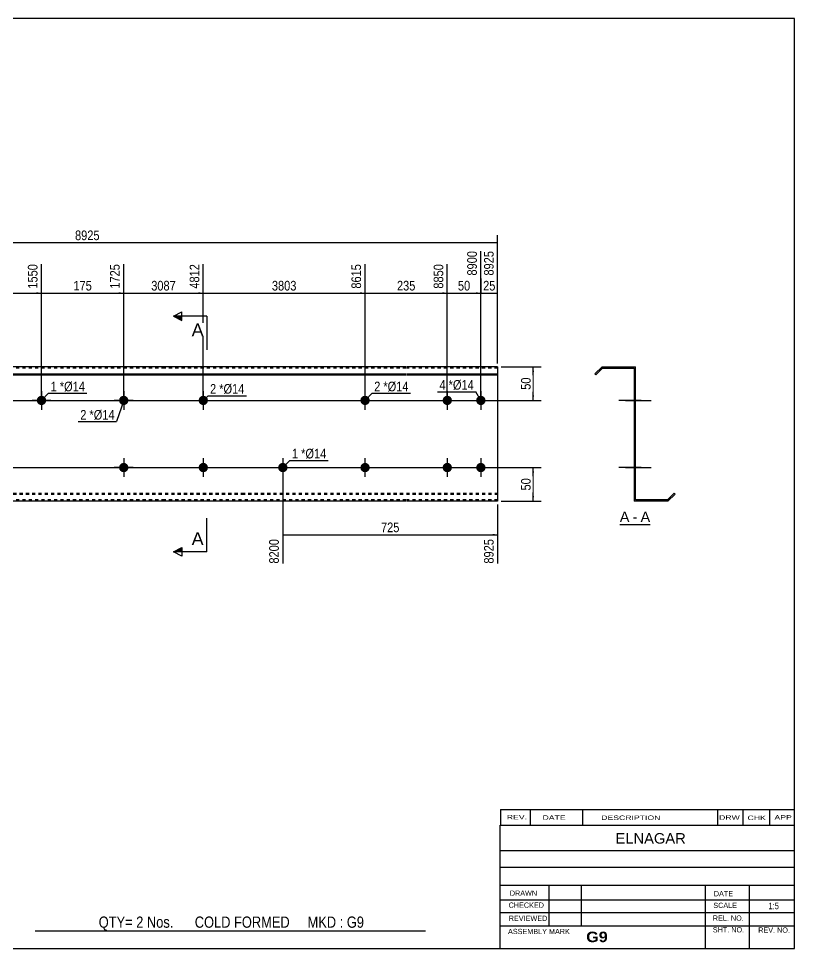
# Model space of a CAD drawing. Header units: millimetres. Extents: x -70 to 333, y -153 to 124.
# Drawn here: x 101.7 to 332.8, y -153.2 to 123.8 of the extents above; entities that cross this region are included whole.
import ezdxf

# ---------------------------------------------------------------- set-up
doc = ezdxf.new("R2010")
doc.units = ezdxf.units.MM
doc.linetypes.add('DXK_LINE_DOT1', pattern=[1.8814, 0.9407, -0.9407])
doc.styles.add('Arial', font='ARIAL.TTF', dxfattribs={"height": 0.2})
doc.styles.add('Arial Bold', font='ARIALBD.TTF', dxfattribs={"height": 0.2})
doc.styles.add('Arial Narrow', font='ARIALN.TTF', dxfattribs={"height": 0.2})

# ---------------------------------------------------------------- blocks, each defined once
blk = doc.blocks.new('Unknown-629087753-1667')
at = {"color": 5, "linetype": 'Continuous'}
for p, q in [((332.8, 123.75), (-67.2, 123.75)), ((-67.2, 123.75), (-67.2, -153.25)), ((332.8, -153.25), (332.8, 123.75)), ((-67.2, -153.25), (332.8, -153.25))]:
    blk.add_line(p, q, dxfattribs=at)
at = {"color": 174, "linetype": 'Continuous', "style": 'Arial'}
blk.add_text('Tekla structures', height=1.9102, rotation=90, dxfattribs=at).set_placement((-67.7, -152.75))
blk = doc.blocks.new('Unknown-629087753-12 - 1233')
at = {"color": 7, "linetype": 'Continuous'}
blk.add_line((280.81, -26.95), (289.84, -26.95), dxfattribs=at)
at = {"color": 0, "linetype": 'Continuous'}
blk.add_wipeout([(283.65, -26.2), (283.65, -23), (280.81, -23), (280.81, -26.2)], dxfattribs=at)
blk.add_wipeout([(286.03, -26.2), (286.03, -23), (284.61, -23), (284.61, -26.2)], dxfattribs=at)
at = {"color": 96, "linetype": 'Continuous', "style": 'Arial'}
blk.add_text('A', height=3.06, dxfattribs=at).set_placement((280.81, -26.2))
at = {"color": 0, "linetype": 'Continuous'}
blk.add_wipeout([(289.84, -26.2), (289.84, -23), (286.99, -23), (286.99, -26.2)], dxfattribs=at)
at = {"color": 96, "linetype": 'Continuous', "style": 'Arial'}
for s, p in [('-', (284.61, -26.2)), ('A', (286.99, -26.2))]:
    blk.add_text(s, height=3.06, dxfattribs=at).set_placement(p)
blk = doc.blocks.new('Bolt-629087753-1223 - 1203')
at = {"linetype": 'Continuous'}
blk.add_hatch(color=3, dxfattribs=at).paths.add_polyline_path([(109.96, 10, -1), (107.16, 10, -1)])
at = {"color": 3, "linetype": 'Continuous'}
for p, q in [((108.56, 12.8), (108.56, 7.2)), ((111.36, 10), (105.76, 10))]:
    blk.add_line(p, q, dxfattribs=at)
blk = doc.blocks.new('Part-629087753-1218 - 1203')
at = {"color": 2, "linetype": 'Continuous'}
for p, q in [((0, 20), (0, -20)), ((17.19, 20), (0, 20)), ((41.68, 20), (17.29, 20)), ((61.78, 20), (41.78, 20)), ((96.27, 20), (61.88, 20)), ((120.76, 20), (96.37, 20)), ((145.25, 20), (120.86, 20)), ((168.15, 20), (145.35, 20)), ((192.63, 20), (168.25, 20)), ((217.12, 20), (192.73, 20)), ((244.42, 20), (217.22, 20)), ((244.42, 20), (244.42, -20)), ((0, 17.88), (17.19, 17.88)), ((0, 17.6), (17.19, 17.6)), ((17.29, 17.88), (41.68, 17.88)), ((17.29, 17.6), (41.68, 17.6)), ((41.78, 17.88), (61.78, 17.88)), ((41.78, 17.6), (61.78, 17.6)), ((61.88, 17.88), (96.27, 17.88)), ((61.88, 17.6), (96.27, 17.6)), ((96.37, 17.88), (120.76, 17.88)), ((96.37, 17.6), (120.76, 17.6)), ((120.86, 17.88), (145.25, 17.88)), ((120.86, 17.6), (145.25, 17.6)), ((145.35, 17.88), (168.15, 17.88)), ((145.35, 17.6), (168.15, 17.6)), ((168.25, 17.88), (192.63, 17.88)), ((168.25, 17.6), (192.63, 17.6)), ((192.73, 17.88), (217.12, 17.88)), ((192.73, 17.6), (217.12, 17.6)), ((217.22, 17.88), (244.42, 17.88)), ((217.22, 17.6), (244.42, 17.6)), ((17.19, -20), (0, -20)), ((41.68, -20), (17.29, -20)), ((61.78, -20), (41.78, -20)), ((96.27, -20), (61.88, -20)), ((120.76, -20), (96.37, -20)), ((145.25, -20), (120.86, -20)), ((168.15, -20), (145.35, -20)), ((192.63, -20), (168.25, -20)), ((217.12, -20), (192.73, -20)), ((244.42, -20), (217.22, -20))]:
    blk.add_line(p, q, dxfattribs=at)
at = {"color": 7, "linetype": 'DXK_LINE_DOT1'}
for p, q in [((17.19, 19.6), (0, 19.6)), ((41.68, 19.6), (17.29, 19.6)), ((61.78, 19.6), (41.78, 19.6)), ((96.27, 19.6), (61.88, 19.6)), ((120.76, 19.6), (96.37, 19.6)), ((145.25, 19.6), (120.86, 19.6)), ((168.15, 19.6), (145.35, 19.6)), ((192.63, 19.6), (168.25, 19.6)), ((217.12, 19.6), (192.73, 19.6)), ((244.42, 19.6), (217.22, 19.6)), ((0, -17.6), (17.19, -17.6)), ((0, -17.88), (17.19, -17.88)), ((17.29, -17.6), (41.68, -17.6)), ((17.29, -17.88), (41.68, -17.88)), ((41.78, -17.6), (61.78, -17.6)), ((41.78, -17.88), (61.78, -17.88)), ((61.88, -17.6), (96.27, -17.6)), ((61.88, -17.88), (96.27, -17.88)), ((96.37, -17.6), (120.76, -17.6)), ((96.37, -17.88), (120.76, -17.88)), ((120.86, -17.6), (145.25, -17.6)), ((120.86, -17.88), (145.25, -17.88)), ((145.35, -17.6), (168.15, -17.6)), ((145.35, -17.88), (168.15, -17.88)), ((168.25, -17.6), (192.63, -17.6)), ((168.25, -17.88), (192.63, -17.88)), ((192.73, -17.6), (217.12, -17.6)), ((192.73, -17.88), (217.12, -17.88)), ((217.22, -17.6), (244.42, -17.6)), ((217.22, -17.88), (244.42, -17.88)), ((17.19, -19.6), (0, -19.6)), ((41.68, -19.6), (17.29, -19.6)), ((61.78, -19.6), (41.78, -19.6)), ((96.27, -19.6), (61.88, -19.6)), ((120.76, -19.6), (96.37, -19.6)), ((145.25, -19.6), (120.86, -19.6)), ((168.15, -19.6), (145.35, -19.6)), ((192.63, -19.6), (168.25, -19.6)), ((217.12, -19.6), (192.73, -19.6)), ((244.42, -19.6), (217.22, -19.6))]:
    blk.add_line(p, q, dxfattribs=at)
blk = doc.blocks.new('Bolt-629087753-1220 - 1203')
at = {"linetype": 'Continuous'}
for points in [[(134.45, 10, -1), (131.65, 10, -1)], [(134.45, -10, -1), (131.65, -10, -1)]]:
    blk.add_hatch(color=3, dxfattribs=at).paths.add_polyline_path(points)
at = {"color": 3, "linetype": 'Continuous'}
for p, q in [((133.05, 12.8), (133.05, 7.2)), ((135.85, 10), (130.25, 10)), ((133.05, -7.2), (133.05, -12.8)), ((135.85, -10), (130.25, -10))]:
    blk.add_line(p, q, dxfattribs=at)
blk = doc.blocks.new('Bolt-629087753-1225 - 1203')
at = {"linetype": 'Continuous'}
for points in [[(158.15, 10, -1), (155.35, 10, -1)], [(158.15, -10, -1), (155.35, -10, -1)]]:
    blk.add_hatch(color=3, dxfattribs=at).paths.add_polyline_path(points)
at = {"color": 3, "linetype": 'Continuous'}
for p, q in [((156.75, 12.8), (156.75, 7.2)), ((153.95, 10), (159.55, 10)), ((156.75, -7.2), (156.75, -12.8)), ((153.95, -10), (159.55, -10))]:
    blk.add_line(p, q, dxfattribs=at)
blk = doc.blocks.new('Bolt-629087753-1226 - 1203')
at = {"linetype": 'Continuous'}
for points in [[(230.82, 10, -1), (228.02, 10, -1)], [(240.82, 10, -1), (238.02, 10, -1)], [(230.82, -10, -1), (228.02, -10, -1)], [(240.82, -10, -1), (238.02, -10, -1)]]:
    blk.add_hatch(color=3, dxfattribs=at).paths.add_polyline_path(points)
at = {"color": 3, "linetype": 'Continuous'}
for p, q in [((229.42, 12.8), (229.42, 7.2)), ((239.42, 12.8), (239.42, 7.2)), ((226.62, 10), (232.22, 10)), ((236.62, 10), (242.22, 10)), ((229.42, -7.2), (229.42, -12.8)), ((239.42, -7.2), (239.42, -12.8)), ((226.62, -10), (232.22, -10)), ((236.62, -10), (242.22, -10))]:
    blk.add_line(p, q, dxfattribs=at)
blk = doc.blocks.new('Bolt-629087753-1227 - 1203')
at = {"linetype": 'Continuous'}
blk.add_hatch(color=3, dxfattribs=at).paths.add_polyline_path([(181.84, -10, -1), (179.04, -10, -1)])
at = {"color": 3, "linetype": 'Continuous'}
for p, q in [((180.44, -7.2), (180.44, -12.8)), ((177.64, -10), (183.24, -10))]:
    blk.add_line(p, q, dxfattribs=at)
blk = doc.blocks.new('Bolt-629087753-1228 - 1203')
at = {"linetype": 'Continuous'}
for points in [[(203.53, 10, -1), (206.33, 10, -1)], [(203.53, -10, -1), (206.33, -10, -1)]]:
    blk.add_hatch(color=3, dxfattribs=at).paths.add_polyline_path(points)
at = {"color": 3, "linetype": 'Continuous'}
for p, q in [((204.93, 7.2), (204.93, 12.8)), ((202.13, 10), (207.73, 10)), ((204.93, -12.8), (204.93, -7.2)), ((202.13, -10), (207.73, -10))]:
    blk.add_line(p, q, dxfattribs=at)
blk = doc.blocks.new('Bolt-629087753-1240 - 1233')
at = {"linetype": 'Continuous'}
blk.add_hatch(color=3, dxfattribs=at).paths.add_polyline_path([(285.52, 8.6), (285.52, 11.4), (285.12, 11.4), (285.12, 8.6)])
at = {"color": 3, "linetype": 'Continuous'}
for p, q in [((285.52, 11.4), (285.12, 11.4)), ((287.12, 10), (280.52, 10)), ((285.52, 8.6), (285.12, 8.6))]:
    blk.add_line(p, q, dxfattribs=at)
blk = doc.blocks.new('Part-629087753-1235 - 1233')
at = {"color": 2, "linetype": 'Continuous'}
for p, q in [((275.52, 20), (273.4, 17.88)), ((273.68, 17.6), (275.69, 19.6)), ((275.52, 20), (285.52, 20)), ((275.69, 19.6), (285.12, 19.6)), ((285.12, 19.6), (285.12, -20)), ((285.52, -19.6), (285.52, 20)), ((273.4, 17.88), (273.68, 17.6)), ((296.96, -17.6), (294.96, -19.6)), ((295.12, -20), (297.24, -17.88)), ((297.24, -17.88), (296.96, -17.6)), ((295.12, -20), (285.12, -20)), ((294.96, -19.6), (285.52, -19.6))]:
    blk.add_line(p, q, dxfattribs=at)
blk = doc.blocks.new('Bolt-629087753-1236 - 1233')
at = {"linetype": 'Continuous'}
for points in [[(285.52, 8.6), (285.52, 11.4), (285.12, 11.4), (285.12, 8.6)], [(285.52, -11.4), (285.52, -8.6), (285.12, -8.6), (285.12, -11.4)]]:
    blk.add_hatch(color=3, dxfattribs=at).paths.add_polyline_path(points)
at = {"color": 3, "linetype": 'Continuous'}
for p, q in [((285.52, 11.4), (285.12, 11.4)), ((287.12, 10), (280.52, 10)), ((285.52, 8.6), (285.12, 8.6)), ((287.12, -10), (280.52, -10)), ((285.52, -8.6), (285.12, -8.6)), ((285.52, -11.4), (285.12, -11.4))]:
    blk.add_line(p, q, dxfattribs=at)
blk = doc.blocks.new('Bolt-629087753-1237 - 1233')
at = {"linetype": 'Continuous'}
for points in [[(285.52, 8.6), (285.52, 11.4), (285.12, 11.4), (285.12, 8.6)], [(285.52, -11.4), (285.52, -8.6), (285.12, -8.6), (285.12, -11.4)]]:
    blk.add_hatch(color=3, dxfattribs=at).paths.add_polyline_path(points)
at = {"color": 3, "linetype": 'Continuous'}
for p, q in [((285.52, 11.4), (285.12, 11.4)), ((287.12, 10), (280.52, 10)), ((285.52, 8.6), (285.12, 8.6)), ((287.12, -10), (280.52, -10)), ((285.52, -8.6), (285.12, -8.6)), ((285.52, -11.4), (285.12, -11.4))]:
    blk.add_line(p, q, dxfattribs=at)
blk = doc.blocks.new('Bolt-629087753-1238 - 1233')
at = {"linetype": 'Continuous'}
for points in [[(285.52, 8.6), (285.52, 11.4), (285.12, 11.4), (285.12, 8.6)], [(285.52, 8.6), (285.52, 11.4), (285.12, 11.4), (285.12, 8.6)], [(285.52, -11.4), (285.52, -8.6), (285.12, -8.6), (285.12, -11.4)], [(285.52, -11.4), (285.52, -8.6), (285.12, -8.6), (285.12, -11.4)]]:
    blk.add_hatch(color=3, dxfattribs=at).paths.add_polyline_path(points)
at = {"color": 3, "linetype": 'Continuous'}
for p, q in [((285.12, 11.4), (285.52, 11.4)), ((285.12, 11.4), (285.52, 11.4)), ((282.52, 10), (290.12, 10)), ((282.52, 10), (290.12, 10)), ((285.12, 8.6), (285.52, 8.6)), ((285.12, 8.6), (285.52, 8.6)), ((282.52, -10), (290.12, -10)), ((282.52, -10), (290.12, -10)), ((285.12, -8.6), (285.52, -8.6)), ((285.12, -8.6), (285.52, -8.6)), ((285.12, -11.4), (285.52, -11.4)), ((285.12, -11.4), (285.52, -11.4))]:
    blk.add_line(p, q, dxfattribs=at)
blk = doc.blocks.new('Bolt-629087753-1239 - 1233')
at = {"linetype": 'Continuous'}
blk.add_hatch(color=3, dxfattribs=at).paths.add_polyline_path([(285.52, -11.4), (285.52, -8.6), (285.12, -8.6), (285.12, -11.4)])
at = {"color": 3, "linetype": 'Continuous'}
for p, q in [((283.27, -10), (289.87, -10)), ((285.12, -8.6), (285.52, -8.6)), ((285.12, -11.4), (285.52, -11.4))]:
    blk.add_line(p, q, dxfattribs=at)
blk = doc.blocks.new('Bolt-629087753-1241 - 1233')
at = {"linetype": 'Continuous'}
blk.add_hatch(color=3, dxfattribs=at).paths.add_polyline_path([(285.52, 8.6), (285.52, 11.4), (285.12, 11.4), (285.12, 8.6)])
at = {"color": 3, "linetype": 'Continuous'}
for p, q in [((285.52, 11.4), (285.12, 11.4)), ((287.12, 10), (280.52, 10)), ((285.52, 8.6), (285.12, 8.6))]:
    blk.add_line(p, q, dxfattribs=at)
blk = doc.blocks.new('Bolt-629087753-1242 - 1233')
at = {"linetype": 'Continuous'}
for points in [[(285.52, 8.6), (285.52, 11.4), (285.12, 11.4), (285.12, 8.6)], [(285.52, -11.4), (285.52, -8.6), (285.12, -8.6), (285.12, -11.4)]]:
    blk.add_hatch(color=3, dxfattribs=at).paths.add_polyline_path(points)
at = {"color": 3, "linetype": 'Continuous'}
for p, q in [((285.12, 11.4), (285.52, 11.4)), ((285.12, 10), (289.52, 10)), ((285.12, 8.6), (285.52, 8.6)), ((285.12, -8.6), (285.52, -8.6)), ((285.12, -10), (289.52, -10)), ((285.12, -11.4), (285.52, -11.4))]:
    blk.add_line(p, q, dxfattribs=at)
blk = doc.blocks.new('Bolt-629087753-1243 - 1233')
at = {"linetype": 'Continuous'}
for points in [[(285.52, 8.6), (285.52, 11.4), (285.12, 11.4), (285.12, 8.6)], [(285.52, 8.6), (285.52, 11.4), (285.12, 11.4), (285.12, 8.6)], [(285.52, -11.4), (285.52, -8.6), (285.12, -8.6), (285.12, -11.4)], [(285.52, -11.4), (285.52, -8.6), (285.12, -8.6), (285.12, -11.4)]]:
    blk.add_hatch(color=3, dxfattribs=at).paths.add_polyline_path(points)
at = {"color": 3, "linetype": 'Continuous'}
for p, q in [((285.12, 11.4), (285.52, 11.4)), ((285.12, 11.4), (285.52, 11.4)), ((282.52, 10), (290.12, 10)), ((282.52, 10), (290.12, 10)), ((285.12, 8.6), (285.52, 8.6)), ((285.12, 8.6), (285.52, 8.6)), ((282.52, -10), (290.12, -10)), ((282.52, -10), (290.12, -10)), ((285.12, -8.6), (285.52, -8.6)), ((285.12, -8.6), (285.52, -8.6)), ((285.12, -11.4), (285.52, -11.4)), ((285.12, -11.4), (285.52, -11.4))]:
    blk.add_line(p, q, dxfattribs=at)
blk = doc.blocks.new('Bolt-629087753-1244 - 1233')
at = {"linetype": 'Continuous'}
blk.add_hatch(color=3, dxfattribs=at).paths.add_polyline_path([(285.52, -11.4), (285.52, -8.6), (285.12, -8.6), (285.12, -11.4)])
at = {"color": 3, "linetype": 'Continuous'}
for p, q in [((283.22, -10), (289.82, -10)), ((285.12, -8.6), (285.52, -8.6)), ((285.12, -11.4), (285.52, -11.4))]:
    blk.add_line(p, q, dxfattribs=at)
blk = doc.blocks.new('Bolt-629087753-1245 - 1233')
at = {"linetype": 'Continuous'}
for points in [[(285.12, 11.4), (285.12, 8.6), (285.52, 8.6), (285.52, 11.4)], [(285.12, -8.6), (285.12, -11.4), (285.52, -11.4), (285.52, -8.6)]]:
    blk.add_hatch(color=3, dxfattribs=at).paths.add_polyline_path(points)
at = {"color": 3, "linetype": 'Continuous'}
for p, q in [((285.52, 11.4), (285.12, 11.4)), ((287.12, 10), (280.52, 10)), ((285.52, 8.6), (285.12, 8.6)), ((287.12, -10), (280.52, -10)), ((285.52, -8.6), (285.12, -8.6)), ((285.52, -11.4), (285.12, -11.4))]:
    blk.add_line(p, q, dxfattribs=at)
blk = doc.blocks.new('StraightDimension-629087753-1259 - 1203')
at = {"linetype": 'Continuous'}
blk.add_hatch(color=7, dxfattribs=at).paths.add_polyline_path([(242.92, 42.25), (244.42, 42), (242.92, 41.75)])
at = {"color": 7, "linetype": 'Continuous'}
for p, q in [((239.42, 11), (239.42, 54.51)), ((244.42, 21), (244.42, 54.51)), ((239.42, 42), (244.42, 42))]:
    blk.add_line(p, q, dxfattribs=at)
at = {"color": 0}
blk.add_wipeout([(244.34, 42.15), (244.34, 46.35), (239.49, 46.35), (239.49, 42.15)], dxfattribs=at)
at = {"color": 0, "linetype": 'Continuous'}
blk.add_wipeout([(243.82, 55.11), (239.62, 55.11), (239.62, 46.6), (243.82, 46.6)], dxfattribs=at)
at = {"color": 3, "linetype": 'Continuous', "style": 'Arial Narrow'}
blk.add_text('8925', height=2.863, rotation=90.0002, dxfattribs=at).set_placement((243.22, 47.2))
at = {"color": 3, "style": 'Arial Narrow'}
blk.add_text('25', height=2.863, dxfattribs=at).set_placement((240.09, 42.75))
blk = doc.blocks.new('StraightDimension-629087753-1323 - 1203')
at = {"linetype": 'Continuous'}
for points in [[(254.75, -11.5), (255, -10), (255.25, -11.5)], [(255.25, -18.5), (255, -20), (254.75, -18.5)]]:
    blk.add_hatch(color=7, dxfattribs=at).paths.add_polyline_path(points)
at = {"color": 7, "linetype": 'Continuous'}
for p, q in [((30.49, -10), (257.4, -10)), ((255, -20), (255, -10)), ((245.42, -20), (257.4, -20))]:
    blk.add_line(p, q, dxfattribs=at)
at = {"color": 0}
blk.add_wipeout([(254.85, -12.57), (250.65, -12.57), (250.65, -17.43), (254.85, -17.43)], dxfattribs=at)
at = {"color": 3, "style": 'Arial Narrow'}
blk.add_text('50', height=2.863, rotation=90.0002, dxfattribs=at).set_placement((254.25, -16.83))
blk = doc.blocks.new('StraightDimension-629087753-1260 - 1203')
at = {"linetype": 'Continuous'}
blk.add_hatch(color=7, dxfattribs=at).paths.add_polyline_path([(237.92, 42.25), (239.42, 42), (237.92, 41.75)])
at = {"color": 7, "linetype": 'Continuous'}
for p, q in [((239.42, 11), (239.42, 54.51)), ((229.42, 11), (229.42, 50.61)), ((229.42, 42), (239.42, 42))]:
    blk.add_line(p, q, dxfattribs=at)
at = {"color": 0}
blk.add_wipeout([(236.84, 42.15), (236.84, 46.35), (231.99, 46.35), (231.99, 42.15)], dxfattribs=at)
at = {"color": 0, "linetype": 'Continuous'}
blk.add_wipeout([(238.82, 55.11), (234.62, 55.11), (234.62, 46.6), (238.82, 46.6)], dxfattribs=at)
at = {"color": 3, "linetype": 'Continuous', "style": 'Arial Narrow'}
blk.add_text('8900', height=2.863, rotation=90.0002, dxfattribs=at).set_placement((238.22, 47.2))
at = {"color": 3, "style": 'Arial Narrow'}
blk.add_text('50', height=2.863, dxfattribs=at).set_placement((232.59, 42.75))
blk = doc.blocks.new('StraightDimension-629087753-1261 - 1203')
at = {"linetype": 'Continuous'}
blk.add_hatch(color=7, dxfattribs=at).paths.add_polyline_path([(227.92, 42.25), (229.42, 42), (227.92, 41.75)])
at = {"color": 7, "linetype": 'Continuous'}
for p, q in [((204.93, 11), (204.93, 50.61)), ((229.42, 11), (229.42, 50.61)), ((204.93, 42), (229.42, 42))]:
    blk.add_line(p, q, dxfattribs=at)
at = {"color": 0, "linetype": 'Continuous'}
blk.add_wipeout([(228.82, 51.21), (224.62, 51.21), (224.62, 42.7), (228.82, 42.7)], dxfattribs=at)
at = {"color": 0}
blk.add_wipeout([(220.51, 42.15), (220.51, 46.35), (213.83, 46.35), (213.83, 42.15)], dxfattribs=at)
at = {"color": 3, "linetype": 'Continuous', "style": 'Arial Narrow'}
blk.add_text('8850', height=2.863, rotation=90.0002, dxfattribs=at).set_placement((228.22, 43.3))
at = {"color": 3, "style": 'Arial Narrow'}
blk.add_text('235', height=2.863, dxfattribs=at).set_placement((214.43, 42.75))
blk = doc.blocks.new('StraightDimension-629087753-1262 - 1203')
at = {"linetype": 'Continuous'}
blk.add_hatch(color=7, dxfattribs=at).paths.add_polyline_path([(203.43, 42.25), (204.93, 42), (203.43, 41.75)])
at = {"color": 7, "linetype": 'Continuous'}
for p, q in [((156.75, 11), (156.75, 50.61)), ((204.93, 11), (204.93, 50.61)), ((156.75, 42), (204.93, 42))]:
    blk.add_line(p, q, dxfattribs=at)
at = {"color": 0, "linetype": 'Continuous'}
blk.add_wipeout([(204.33, 51.21), (200.13, 51.21), (200.13, 42.7), (204.33, 42.7)], dxfattribs=at)
at = {"color": 0}
blk.add_wipeout([(185.09, 42.15), (185.09, 46.35), (176.58, 46.35), (176.58, 42.15)], dxfattribs=at)
at = {"color": 3, "linetype": 'Continuous', "style": 'Arial Narrow'}
blk.add_text('8615', height=2.863, rotation=90.0002, dxfattribs=at).set_placement((203.73, 43.3))
at = {"color": 3, "style": 'Arial Narrow'}
blk.add_text('3803', height=2.863, dxfattribs=at).set_placement((177.18, 42.75))
blk = doc.blocks.new('StraightDimension-629087753-1263 - 1203')
at = {"linetype": 'Continuous'}
blk.add_hatch(color=7, dxfattribs=at).paths.add_polyline_path([(155.25, 42.25), (156.75, 42), (155.25, 41.75)])
at = {"color": 7, "linetype": 'Continuous'}
for p, q in [((133.05, 11), (133.05, 50.61)), ((156.75, 11), (156.75, 50.61)), ((133.05, 42), (156.75, 42))]:
    blk.add_line(p, q, dxfattribs=at)
at = {"color": 0, "linetype": 'Continuous'}
blk.add_wipeout([(156.15, 51.21), (151.95, 51.21), (151.95, 42.7), (156.15, 42.7)], dxfattribs=at)
at = {"color": 0}
blk.add_wipeout([(149.15, 42.15), (149.15, 46.35), (140.64, 46.35), (140.64, 42.15)], dxfattribs=at)
at = {"color": 3, "linetype": 'Continuous', "style": 'Arial Narrow'}
blk.add_text('4812', height=2.863, rotation=90.0002, dxfattribs=at).set_placement((155.55, 43.3))
at = {"color": 3, "style": 'Arial Narrow'}
blk.add_text('3087', height=2.863, dxfattribs=at).set_placement((141.24, 42.75))
blk = doc.blocks.new('StraightDimension-629087753-1264 - 1203')
at = {"linetype": 'Continuous'}
blk.add_hatch(color=7, dxfattribs=at).paths.add_polyline_path([(131.55, 42.25), (133.05, 42), (131.55, 41.75)])
at = {"color": 7, "linetype": 'Continuous'}
for p, q in [((108.56, 11), (108.56, 50.61)), ((133.05, 11), (133.05, 50.61)), ((108.56, 42), (133.05, 42))]:
    blk.add_line(p, q, dxfattribs=at)
at = {"color": 0, "linetype": 'Continuous'}
blk.add_wipeout([(132.45, 51.21), (128.25, 51.21), (128.25, 42.7), (132.45, 42.7)], dxfattribs=at)
at = {"color": 0}
blk.add_wipeout([(124.15, 42.15), (124.15, 46.35), (117.47, 46.35), (117.47, 42.15)], dxfattribs=at)
at = {"color": 3, "linetype": 'Continuous', "style": 'Arial Narrow'}
blk.add_text('1725', height=2.863, rotation=90.0002, dxfattribs=at).set_placement((131.85, 43.3))
at = {"color": 3, "style": 'Arial Narrow'}
blk.add_text('175', height=2.863, dxfattribs=at).set_placement((118.07, 42.75))
blk = doc.blocks.new('StraightDimension-629087753-1265 - 1203')
at = {"linetype": 'Continuous'}
blk.add_hatch(color=7, dxfattribs=at).paths.add_polyline_path([(107.06, 42.25), (108.56, 42), (107.06, 41.75)])
at = {"color": 7, "linetype": 'Continuous'}
for p, q in [((84.08, 11), (84.08, 52.68)), ((108.56, 11), (108.56, 50.61)), ((84.08, 42), (108.56, 42))]:
    blk.add_line(p, q, dxfattribs=at)
at = {"color": 0, "linetype": 'Continuous'}
blk.add_wipeout([(107.96, 51.21), (103.76, 51.21), (103.76, 42.7), (107.96, 42.7)], dxfattribs=at)
at = {"color": 0}
blk.add_wipeout([(99.66, 42.15), (99.66, 46.35), (92.98, 46.35), (92.98, 42.15)], dxfattribs=at)
at = {"color": 3, "linetype": 'Continuous', "style": 'Arial Narrow'}
blk.add_text('1550', height=2.863, rotation=90.0002, dxfattribs=at).set_placement((107.36, 43.3))
at = {"color": 3, "style": 'Arial Narrow'}
blk.add_text('650', height=2.863, dxfattribs=at).set_placement((93.58, 42.75))
blk = doc.blocks.new('StraightDimension-629087753-1306 - 1203')
at = {"linetype": 'Continuous'}
blk.add_hatch(color=7, dxfattribs=at).paths.add_polyline_path([(242.92, -29.75), (244.42, -30), (242.92, -30.25)])
at = {"color": 7, "linetype": 'Continuous'}
for p, q in [((180.44, -11), (180.44, -38.61)), ((244.42, -21), (244.42, -38.61)), ((180.44, -30), (244.42, -30))]:
    blk.add_line(p, q, dxfattribs=at)
at = {"color": 0}
blk.add_wipeout([(215.77, -29.85), (215.77, -25.65), (209.08, -25.65), (209.08, -29.85)], dxfattribs=at)
at = {"color": 0, "linetype": 'Continuous'}
for points in [[(179.84, -30.7), (175.64, -30.7), (175.64, -39.21), (179.84, -39.21)], [(243.82, -30.7), (239.62, -30.7), (239.62, -39.21), (243.82, -39.21)]]:
    blk.add_wipeout(points, dxfattribs=at)
at = {"color": 3, "style": 'Arial Narrow'}
blk.add_text('725', height=2.863, dxfattribs=at).set_placement((209.68, -29.25))
at = {"color": 3, "linetype": 'Continuous', "style": 'Arial Narrow'}
for s, p in [('8200', (179.24, -38.61)), ('8925', (243.22, -38.61))]:
    blk.add_text(s, height=2.863, rotation=90.0002, dxfattribs=at).set_placement(p)
blk = doc.blocks.new('StraightDimension-629087753-1311 - 1203')
at = {"linetype": 'Continuous'}
for points in [[(254.75, 18.5), (255, 20), (255.25, 18.5)], [(255.25, 11.5), (255, 10), (254.75, 11.5)]]:
    blk.add_hatch(color=7, dxfattribs=at).paths.add_polyline_path(points)
at = {"color": 7, "linetype": 'Continuous'}
for p, q in [((245.42, 20), (257.4, 20)), ((255, 10), (255, 20)), ((30.49, 10), (257.4, 10))]:
    blk.add_line(p, q, dxfattribs=at)
at = {"color": 0}
blk.add_wipeout([(254.85, 17.43), (250.65, 17.43), (250.65, 12.57), (254.85, 12.57)], dxfattribs=at)
at = {"color": 3, "style": 'Arial Narrow'}
blk.add_text('50', height=2.863, rotation=90.0002, dxfattribs=at).set_placement((254.25, 13.17))
blk = doc.blocks.new('StraightDimension-629087753-1335 - 1203')
at = {"linetype": 'Continuous'}
for points in [[(1.5, 56.75), (0, 57), (1.5, 57.25)], [(242.92, 57.25), (244.42, 57), (242.92, 56.75)]]:
    blk.add_hatch(color=7, dxfattribs=at).paths.add_polyline_path(points)
at = {"color": 7, "linetype": 'Continuous'}
for p, q in [((0, 21), (0, 59.25)), ((244.42, 21), (244.42, 59.25)), ((0, 57), (244.42, 57))]:
    blk.add_line(p, q, dxfattribs=at)
at = {"color": 0}
blk.add_wipeout([(126.46, 57.15), (126.46, 61.35), (117.95, 61.35), (117.95, 57.15)], dxfattribs=at)
at = {"color": 3, "style": 'Arial Narrow'}
blk.add_text('8925', height=2.863, dxfattribs=at).set_placement((118.55, 57.75))
blk = doc.blocks.new('CBS_CALLOFF-629087753-1686')
at = {"color": 7, "linetype": 'Continuous'}
blk.add_line((106.68, -147.98), (222.91, -148), dxfattribs=at)
at = {"color": 3, "linetype": 'Continuous', "style": 'Arial Narrow'}
blk.add_text('QTY= 2 Nos.      COLD FORMED     MKD : G9', height=3.3405, dxfattribs=at).set_placement((125.6, -147.09))
blk = doc.blocks.new('CBS_NAME_BLOG-629087753-1687')
at = {"color": 7, "linetype": 'Continuous'}
for p, q in [((245.21, -116.5), (332.73, -116.5)), ((245.21, -153.21), (245.21, -116.5)), ((245.21, -124.04), (332.73, -124.04)), ((245.28, -129.09), (332.8, -129.09)), ((245.21, -134.46), (332.73, -134.46)), ((259.73, -146.57), (259.73, -134.47)), ((269.42, -146.54), (269.42, -134.47)), ((306.33, -153.21), (306.33, -134.48)), ((319.38, -153.21), (319.38, -134.47)), ((245.22, -138.76), (332.8, -138.74)), ((245.21, -142.51), (332.73, -142.51)), ((245.21, -146.55), (332.73, -146.55)), ((245.21, -153.25), (332.8, -153.25))]:
    blk.add_line(p, q, dxfattribs=at)
at = {"color": 3, "linetype": 'Continuous', "style": 'Arial'}
blk.add_text('ELNAGAR', height=3.133, dxfattribs=at).set_placement((279.53, -122.03))
at = {"color": 3, "linetype": 'Continuous'}
for s, height, style, width, p in [('DRAWN', 1.566, 'Arial', 0.9, (248.04, -137.57)), ('DATE', 1.566, 'Arial', 0.9, (308.8, -137.73)), ('CHECKED', 1.566, 'Arial', 0.9, (247.69, -141.14)), ('SCALE', 1.566, 'Arial', 0.9, (308.65, -141.21)), ('1:5', 1.957, 'Arial Narrow', 0.9, (325.1, -141.57)), ('REVIEWED', 1.566, 'Arial', 0.9, (247.73, -145.06)), ('REL. NO.', 1.566, 'Arial', 0.9, (308.51, -145.01)), ('ASSEMBLY MARK', 1.5663, 'Arial', 0.9, (247.51, -148.99)), ('G9', 3.131, 'Arial Bold', 1.1, (270.79, -151.39)), ('SHT. NO.', 1.566, 'Arial', 0.9, (308.51, -148.48)), ('REV. NO.', 1.566, 'Arial', 0.9, (322.03, -148.57))]:
    blk.add_text(s, height=height, dxfattribs=dict(at, style=style, width=width)).set_placement(p)
blk = doc.blocks.new('CBS_REVISION-629087753-1688')
at = {"color": 7, "linetype": 'Continuous'}
for p, q in [((245.29, -111.87), (332.79, -111.87)), ((245.29, -111.87), (245.29, -116.5)), ((254.09, -111.87), (254.09, -116.5)), ((269.68, -111.87), (269.68, -116.44)), ((309.94, -111.87), (309.94, -116.5)), ((317.48, -111.87), (317.48, -116.5)), ((325.43, -111.87), (325.43, -116.5)), ((245.29, -116.5), (332.79, -116.5))]:
    blk.add_line(p, q, dxfattribs=at)
at = {"color": 7, "style": 'Arial Narrow', "width": 1.7}
for s, height, p in [('REV.', 1.326, (247.15, -114.82)), ('APP', 1.326, (326.86, -114.87)), ('DATE', 1.326, (257.78, -114.94)), ('DESCRIPTION', 1.3257, (275.26, -114.99)), ('DRW', 1.326, (310.37, -114.93)), ('CHK', 1.326, (318.86, -115.02))]:
    blk.add_text(s, height=height, dxfattribs=at).set_placement(p)
blk = doc.blocks.new('Mark-629087753-1353 - 1203')
at = {"color": 0}
blk.add_wipeout([(121.94, 4.28), (121.94, 7.28), (120.11, 7.28), (120.11, 4.28)], dxfattribs=at)
blk.add_wipeout([(121.94, 4.28), (121.94, 7.28), (120.11, 7.28), (120.11, 4.28)], dxfattribs=at)
blk.add_wipeout([(124.12, 4.28), (124.12, 7.28), (122.84, 7.28), (122.84, 4.28)], dxfattribs=at)
blk.add_wipeout([(124.12, 4.28), (124.12, 7.28), (122.84, 7.28), (122.84, 4.28)], dxfattribs=at)
at = {"color": 3, "style": 'Arial Narrow'}
blk.add_text('2', height=2.86, dxfattribs=at).set_placement((120.11, 4.28))
at = {"color": 0}
blk.add_wipeout([(130.33, 4.28), (130.33, 7.28), (124.12, 7.28), (124.12, 4.28)], dxfattribs=at)
blk.add_wipeout([(130.33, 4.28), (130.33, 7.28), (124.12, 7.28), (124.12, 4.28)], dxfattribs=at)
at = {"color": 7, "linetype": 'Continuous'}
for p in [(133.05, 10), (119.51, 3.68)]:
    blk.add_line(p, (130.93, 3.68), dxfattribs=at)
at = {"color": 3, "style": 'Arial Narrow'}
for s, height, p in [('*', 2.86, (122.84, 4.28)), ('Ø14', 2.863, (124.12, 4.28))]:
    blk.add_text(s, height=height, dxfattribs=at).set_placement(p)
blk = doc.blocks.new('Mark-629087753-1357 - 1203')
at = {"color": 0}
blk.add_wipeout([(228.92, 13.2), (228.92, 16.2), (227.1, 16.2), (227.1, 13.2)], dxfattribs=at)
blk.add_wipeout([(228.92, 13.2), (228.92, 16.2), (227.1, 16.2), (227.1, 13.2)], dxfattribs=at)
blk.add_wipeout([(231.1, 13.2), (231.1, 16.2), (229.82, 16.2), (229.82, 13.2)], dxfattribs=at)
blk.add_wipeout([(231.1, 13.2), (231.1, 16.2), (229.82, 16.2), (229.82, 13.2)], dxfattribs=at)
at = {"color": 3, "style": 'Arial Narrow'}
blk.add_text('4', height=2.86, dxfattribs=at).set_placement((227.1, 13.2))
at = {"color": 0}
blk.add_wipeout([(237.32, 13.2), (237.32, 16.2), (231.1, 16.2), (231.1, 13.2)], dxfattribs=at)
blk.add_wipeout([(237.32, 13.2), (237.32, 16.2), (231.1, 16.2), (231.1, 13.2)], dxfattribs=at)
at = {"color": 7, "linetype": 'Continuous'}
for p in [(226.5, 12.6), (239.42, 10)]:
    blk.add_line(p, (237.92, 12.6), dxfattribs=at)
at = {"color": 3, "style": 'Arial Narrow'}
for s, height, p in [('*', 2.86, (229.82, 13.2)), ('Ø14', 2.863, (231.1, 13.2))]:
    blk.add_text(s, height=height, dxfattribs=at).set_placement(p)
blk = doc.blocks.new('Mark-629087753-1356 - 1203')
at = {"color": 0}
blk.add_wipeout([(160.59, 12.01), (160.59, 15.01), (158.76, 15.01), (158.76, 12.01)], dxfattribs=at)
blk.add_wipeout([(160.59, 12.01), (160.59, 15.01), (158.76, 15.01), (158.76, 12.01)], dxfattribs=at)
at = {"color": 7, "linetype": 'Continuous'}
blk.add_line((156.75, 10), (158.16, 11.41), dxfattribs=at)
at = {"color": 0}
blk.add_wipeout([(162.77, 12.01), (162.77, 15.01), (161.49, 15.01), (161.49, 12.01)], dxfattribs=at)
blk.add_wipeout([(162.77, 12.01), (162.77, 15.01), (161.49, 15.01), (161.49, 12.01)], dxfattribs=at)
at = {"color": 3, "style": 'Arial Narrow'}
blk.add_text('2', height=2.86, dxfattribs=at).set_placement((158.76, 12.01))
at = {"color": 0}
blk.add_wipeout([(168.98, 12.01), (168.98, 15.01), (162.77, 15.01), (162.77, 12.01)], dxfattribs=at)
blk.add_wipeout([(168.98, 12.01), (168.98, 15.01), (162.77, 15.01), (162.77, 12.01)], dxfattribs=at)
at = {"color": 7, "linetype": 'Continuous'}
blk.add_line((158.16, 11.41), (169.58, 11.41), dxfattribs=at)
at = {"color": 3, "style": 'Arial Narrow'}
for s, height, p in [('*', 2.86, (161.49, 12.01)), ('Ø14', 2.863, (162.77, 12.01))]:
    blk.add_text(s, height=height, dxfattribs=at).set_placement(p)
blk = doc.blocks.new('Mark-629087753-1355 - 1203')
at = {"color": 0}
blk.add_wipeout([(113.11, 12.72), (113.11, 15.72), (111.28, 15.72), (111.28, 12.72)], dxfattribs=at)
blk.add_wipeout([(113.11, 12.72), (113.11, 15.72), (111.28, 15.72), (111.28, 12.72)], dxfattribs=at)
at = {"color": 7, "linetype": 'Continuous'}
blk.add_line((108.56, 10), (110.68, 12.12), dxfattribs=at)
at = {"color": 0}
blk.add_wipeout([(115.29, 12.72), (115.29, 15.72), (114.01, 15.72), (114.01, 12.72)], dxfattribs=at)
blk.add_wipeout([(115.29, 12.72), (115.29, 15.72), (114.01, 15.72), (114.01, 12.72)], dxfattribs=at)
at = {"color": 3, "style": 'Arial Narrow'}
blk.add_text('1', height=2.86, dxfattribs=at).set_placement((111.28, 12.72))
at = {"color": 0}
blk.add_wipeout([(121.5, 12.72), (121.5, 15.72), (115.29, 15.72), (115.29, 12.72)], dxfattribs=at)
blk.add_wipeout([(121.5, 12.72), (121.5, 15.72), (115.29, 15.72), (115.29, 12.72)], dxfattribs=at)
at = {"color": 7, "linetype": 'Continuous'}
blk.add_line((110.68, 12.12), (122.1, 12.12), dxfattribs=at)
at = {"color": 3, "style": 'Arial Narrow'}
for s, height, p in [('*', 2.86, (114.01, 12.72)), ('Ø14', 2.863, (115.29, 12.72))]:
    blk.add_text(s, height=height, dxfattribs=at).set_placement(p)
blk = doc.blocks.new('SectionMark-629087753-1257 - 1203')
at = {"linetype": 'Continuous'}
for points in [[(150.34, 35.1), (150.34, 33.85), (147.84, 35.1)], [(150.34, -33.85), (150.34, -35.1), (147.84, -35.1)]]:
    blk.add_hatch(color=30, dxfattribs=at).paths.add_polyline_path(points)
at = {"color": 30, "linetype": 'Continuous'}
for p, q in [((147.84, 35.1), (150.34, 36.35)), ((150.34, 33.85), (150.34, 36.35)), ((157.84, 35.1), (147.84, 35.1)), ((147.84, 35.1), (150.34, 33.85)), ((147.84, -35.1), (150.34, -33.85)), ((157.84, -35.1), (147.84, -35.1)), ((150.34, -36.35), (147.84, -35.1)), ((150.34, -33.85), (150.34, -36.35))]:
    blk.add_line(p, q, dxfattribs=at)
at = {"color": 0, "linetype": 'Continuous'}
for points in [[(156.84, 29.1), (156.84, 33.1), (153.28, 33.1), (153.28, 29.1)], [(156.84, -33.1), (156.84, -29.1), (153.28, -29.1), (153.28, -33.1)]]:
    blk.add_wipeout(points, dxfattribs=at)
at = {"color": 30, "linetype": 'Continuous'}
for p, q in [((157.84, 35.1), (157.84, 25.1)), ((157.84, -35.1), (157.84, -25.1))]:
    blk.add_line(p, q, dxfattribs=at)
at = {"color": 96, "linetype": 'Continuous', "style": 'Arial'}
for p in [(153.28, 29.1), (153.28, -33.1)]:
    blk.add_text('A', height=3.82, dxfattribs=at).set_placement(p)
blk = doc.blocks.new('Mark-629087753-1358 - 1203')
at = {"color": 0}
blk.add_wipeout([(184.99, -7.28), (184.99, -4.28), (183.16, -4.28), (183.16, -7.28)], dxfattribs=at)
blk.add_wipeout([(184.99, -7.28), (184.99, -4.28), (183.16, -4.28), (183.16, -7.28)], dxfattribs=at)
at = {"color": 7, "linetype": 'Continuous'}
blk.add_line((180.44, -10), (182.56, -7.88), dxfattribs=at)
at = {"color": 0}
blk.add_wipeout([(187.17, -7.28), (187.17, -4.28), (185.89, -4.28), (185.89, -7.28)], dxfattribs=at)
blk.add_wipeout([(187.17, -7.28), (187.17, -4.28), (185.89, -4.28), (185.89, -7.28)], dxfattribs=at)
at = {"color": 3, "style": 'Arial Narrow'}
blk.add_text('1', height=2.86, dxfattribs=at).set_placement((183.16, -7.28))
at = {"color": 0}
blk.add_wipeout([(193.38, -7.28), (193.38, -4.28), (187.17, -4.28), (187.17, -7.28)], dxfattribs=at)
blk.add_wipeout([(193.38, -7.28), (193.38, -4.28), (187.17, -4.28), (187.17, -7.28)], dxfattribs=at)
at = {"color": 7, "linetype": 'Continuous'}
blk.add_line((182.56, -7.88), (193.98, -7.88), dxfattribs=at)
at = {"color": 3, "style": 'Arial Narrow'}
for s, height, p in [('*', 2.86, (185.89, -7.28)), ('Ø14', 2.863, (187.17, -7.28))]:
    blk.add_text(s, height=height, dxfattribs=at).set_placement(p)
blk = doc.blocks.new('Mark-629087753-1359 - 1203')
at = {"color": 0}
blk.add_wipeout([(209.48, 12.72), (209.48, 15.72), (207.65, 15.72), (207.65, 12.72)], dxfattribs=at)
blk.add_wipeout([(209.48, 12.72), (209.48, 15.72), (207.65, 15.72), (207.65, 12.72)], dxfattribs=at)
at = {"color": 7, "linetype": 'Continuous'}
blk.add_line((204.93, 10), (207.05, 12.12), dxfattribs=at)
at = {"color": 0}
blk.add_wipeout([(211.65, 12.72), (211.65, 15.72), (210.38, 15.72), (210.38, 12.72)], dxfattribs=at)
blk.add_wipeout([(211.65, 12.72), (211.65, 15.72), (210.38, 15.72), (210.38, 12.72)], dxfattribs=at)
at = {"color": 3, "style": 'Arial Narrow'}
blk.add_text('2', height=2.86, dxfattribs=at).set_placement((207.65, 12.72))
at = {"color": 0}
blk.add_wipeout([(217.87, 12.72), (217.87, 15.72), (211.65, 15.72), (211.65, 12.72)], dxfattribs=at)
blk.add_wipeout([(217.87, 12.72), (217.87, 15.72), (211.65, 15.72), (211.65, 12.72)], dxfattribs=at)
at = {"color": 7, "linetype": 'Continuous'}
blk.add_line((207.05, 12.12), (218.47, 12.12), dxfattribs=at)
at = {"color": 3, "style": 'Arial Narrow'}
for s, height, p in [('*', 2.86, (210.38, 12.72)), ('Ø14', 2.863, (211.65, 12.72))]:
    blk.add_text(s, height=height, dxfattribs=at).set_placement(p)

msp = doc.modelspace()

# ---------------------------------------------------------------- block references
for name in ['Unknown-629087753-1667', 'Part-629087753-1218 - 1203', 'Part-629087753-1235 - 1233', 'Bolt-629087753-1223 - 1203', 'Bolt-629087753-1220 - 1203', 'Bolt-629087753-1225 - 1203', 'Bolt-629087753-1228 - 1203', 'Bolt-629087753-1226 - 1203', 'Bolt-629087753-1240 - 1233', 'Bolt-629087753-1236 - 1233', 'Bolt-629087753-1237 - 1233', 'Bolt-629087753-1241 - 1233', 'Bolt-629087753-1245 - 1233', 'Bolt-629087753-1238 - 1233', 'Bolt-629087753-1243 - 1233', 'Bolt-629087753-1242 - 1233', 'Bolt-629087753-1227 - 1203', 'Bolt-629087753-1244 - 1233', 'Bolt-629087753-1239 - 1233', 'CBS_REVISION-629087753-1688', 'CBS_NAME_BLOG-629087753-1687', 'CBS_CALLOFF-629087753-1686']:
    msp.add_blockref(name, (0, 0))

# ---------------------------------------------------------------- next in the draw order: block references
for name in ['StraightDimension-629087753-1259 - 1203', 'StraightDimension-629087753-1323 - 1203', 'Unknown-629087753-12 - 1233']:
    msp.add_blockref(name, (0, 0))

# ---------------------------------------------------------------- next in the draw order: block references
for name in ['StraightDimension-629087753-1260 - 1203', 'StraightDimension-629087753-1306 - 1203']:
    msp.add_blockref(name, (0, 0))

# ---------------------------------------------------------------- next in the draw order: block references
for name in ['StraightDimension-629087753-1261 - 1203', 'Mark-629087753-1358 - 1203']:
    msp.add_blockref(name, (0, 0))

# ---------------------------------------------------------------- next in the draw order: block references
msp.add_blockref('StraightDimension-629087753-1262 - 1203', (0, 0))

# ---------------------------------------------------------------- next in the draw order: block references
msp.add_blockref('StraightDimension-629087753-1263 - 1203', (0, 0))

# ---------------------------------------------------------------- next in the draw order: block references
msp.add_blockref('StraightDimension-629087753-1264 - 1203', (0, 0))

# ---------------------------------------------------------------- next in the draw order: block references
msp.add_blockref('StraightDimension-629087753-1265 - 1203', (0, 0))

# ---------------------------------------------------------------- next in the draw order: block references
msp.add_blockref('StraightDimension-629087753-1311 - 1203', (0, 0))

# ---------------------------------------------------------------- next in the draw order: block references
for name in ['StraightDimension-629087753-1335 - 1203', 'Mark-629087753-1356 - 1203', 'Mark-629087753-1359 - 1203', 'Mark-629087753-1357 - 1203', 'Mark-629087753-1353 - 1203']:
    msp.add_blockref(name, (0, 0))

# ---------------------------------------------------------------- next in the draw order: block references
for name in ['SectionMark-629087753-1257 - 1203', 'Mark-629087753-1355 - 1203']:
    msp.add_blockref(name, (0, 0))

doc.saveas('drawing.dxf')
